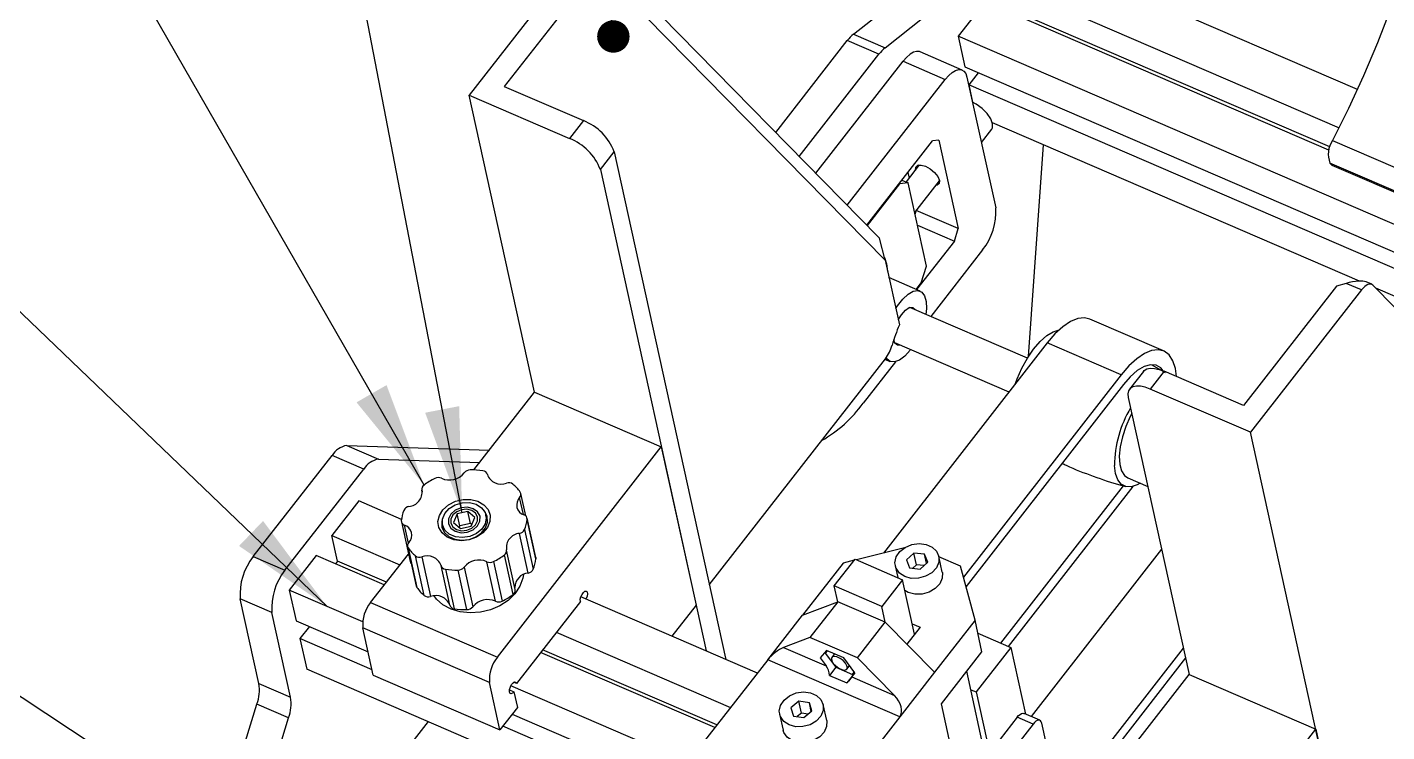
# Model space of a CAD drawing. Header units: millimetres. Extents: x 2 to 418, y 2 to 295.
# Drawn here: x 312.61 to 355.25, y 115.06 to 137.14 of the extents above; entities that cross this region are included whole.
import ezdxf

# ---------------------------------------------------------------- set-up
doc = ezdxf.new("R2010")
doc.units = ezdxf.units.MM
doc.dimstyles.new('SLDDIMSTYLE0', dxfattribs={"dimtxt": 0.18, "dimasz": 1.016, "dimexe": 0, "dimexo": 0.0625, "dimgap": 0, "dimtad": 0, "dimtih": 1, "dimtoh": 1, "dimdec": 0, "dimrnd": 1e-09, "dimzin": 0, "dimdsep": 46, "dimtxsty": 'Standard', "dimblk1": 'DOT', "dimblk2": 'DOT', "dimsah": 1, "dimcen": 0.09, "dimadec": 0, "dimazin": 0, "dimtfac": 1.016, "dimtdec": 0, "dimtofl": 0, "dimtmove": 0, "dimatfit": 3, "dimldrblk": 'DOT', "dimfxl": 1, "dimfrac": 2, "dimtolj": 1, "dimtzin": 0, "dimarcsym": 0})
doc.dimstyles.new('SLDDIMSTYLE1', dxfattribs={"dimtxt": 0.18, "dimasz": 3.302, "dimexe": 0, "dimexo": 0.0625, "dimgap": 0, "dimtad": 0, "dimtih": 1, "dimtoh": 1, "dimdec": 0, "dimrnd": 1e-09, "dimzin": 0, "dimdsep": 46, "dimtxsty": 'Standard', "dimsah": 1, "dimcen": 0.09, "dimadec": 0, "dimazin": 0, "dimtfac": 3.302, "dimtdec": 0, "dimtofl": 0, "dimtmove": 0, "dimatfit": 3, "dimfxl": 1, "dimfrac": 2, "dimtolj": 1, "dimtzin": 0, "dimarcsym": 0})

# ---------------------------------------------------------------- blocks, each defined once
blk = doc.blocks.new('_Dot')
at = {"color": 0, "linetype": 'ByBlock', "lineweight": -2}
blk.add_line((-0.5, 0), (-1, 0), dxfattribs=at)
at = {"color": 0, "linetype": 'ByBlock', "const_width": 0.5}
blk.add_lwpolyline([(-0.25, 0, 1), (0.25, 0, 1)], format="xyb", close=True, dxfattribs=at)

msp = doc.modelspace()

# ---------------------------------------------------------------- linework, layer by layer
at = {"color": 7, "linetype": 'Continuous', "lineweight": 25}
for p, q in [((338.524258, 136.927267), (343.449019, 140.844289)), ((339.517522, 136.498901), (344.442283, 140.415924)), ((329.954671, 139.474412), (326.477576, 135.014023)), ((339.296858, 130.577026), (330.477481, 139.555394)), ((354.326212, 135.19349), (343.983916, 139.653817)), ((330.491234, 139.027699), (327.575211, 135.28705)), ((330.491234, 139.027699), (339.518034, 129.83817)), ((343.140215, 138.571524), (353.751714, 133.995098)), ((342.650323, 137.943096), (341.806622, 136.860803)), ((353.43488, 133.292035), (342.650323, 137.943096)), ((353.46225, 133.389737), (343.317468, 137.764882)), ((338.524258, 136.927267), (339.517522, 136.498901)), ((371.243029, 124.165751), (341.806622, 136.860803)), ((341.806622, 136.860803), (342.017961, 135.899035)), ((336.085266, 133.846517), (338.329866, 136.72587)), ((339.32313, 136.297504), (338.329866, 136.72587)), ((336.825226, 133.093215), (339.32313, 136.297504)), ((337.342774, 132.566337), (340.078475, 136.075672)), ((340.078475, 136.075672), (341.402828, 135.504517)), ((341.935189, 135.802269), (340.610836, 136.373423)), ((342.017961, 135.899035), (370.533269, 123.601226)), ((342.083499, 135.582276), (342.983396, 131.487012)), ((342.435601, 135.71892), (342.140675, 135.340591)), ((327.575211, 135.28705), (330.058372, 134.216136)), ((338.32939, 131.561937), (341.402828, 135.504517)), ((342.140675, 135.340591), (342.261669, 134.789974)), ((369.47692, 123.551277), (342.140675, 135.340591)), ((326.477576, 135.014023), (329.622914, 133.657531)), ((328.522798, 125.706606), (326.477576, 135.014023)), ((330.058372, 134.216136), (329.622914, 133.657531)), ((342.534056, 133.531876), (342.858803, 133.948457)), ((354.387141, 129.188431), (342.88068, 134.150828)), ((338.941284, 130.93901), (340.999685, 133.57951)), ((341.203886, 133.602837), (340.999685, 133.57951)), ((341.203886, 133.602837), (341.812, 130.835432)), ((344.008894, 126.820208), (344.477954, 133.46197)), ((353.548427, 133.596058), (361.825632, 130.026344)), ((330.586982, 132.680067), (331.022441, 133.238669)), ((331.022441, 133.238669), (334.509077, 117.371649)), ((330.586982, 132.680067), (333.900965, 117.598757)), ((340.589224, 132.826228), (340.17502, 132.294891)), ((361.743389, 129.316297), (353.466185, 132.886011)), ((353.466185, 132.886011), (353.532042, 132.81278)), ((361.809247, 129.243067), (353.532042, 132.81278)), ((339.970004, 132.234782), (338.951656, 130.928453)), ((339.970004, 132.234782), (339.956083, 132.240786)), ((340.242273, 132.265885), (339.970004, 132.234782)), ((340.042734, 132.351941), (340.242273, 132.265885)), ((340.227757, 132.589288), (340.266627, 132.412403)), ((340.814935, 129.659808), (340.242273, 132.265885)), ((340.445568, 131.340733), (341.220164, 132.334379)), ((340.481556, 131.3869), (340.454583, 131.299709)), ((341.812, 130.835432), (340.494575, 131.403599)), ((340.534026, 130.938175), (341.689606, 130.439807)), ((339.518034, 129.83817), (339.335917, 130.528631)), ((341.689606, 130.439807), (341.812, 130.835432)), ((341.689606, 130.439807), (340.505494, 128.920838)), ((342.575422, 130.168265), (340.945641, 128.077596)), ((339.518034, 129.83817), (339.96299, 127.813255)), ((339.565152, 129.726938), (339.594277, 129.491198)), ((340.651745, 129.13231), (340.814935, 129.659808)), ((340.616923, 128.872784), (339.637335, 129.295251)), ((340.491574, 128.926843), (340.651745, 129.13231)), ((353.667407, 129.032501), (350.751384, 125.291851)), ((354.455197, 128.90806), (350.978102, 124.44767)), ((353.971301, 129.11675), (353.667407, 129.032501)), ((354.455197, 128.90806), (353.971301, 129.11675)), ((354.774613, 129.086709), (354.601506, 129.161365)), ((363.63184, 120.082067), (354.812463, 129.060435)), ((368.961864, 122.902784), (354.906939, 128.964258)), ((343.977443, 126.770071), (340.290777, 128.360022)), ((348.250134, 126.996548), (345.932517, 127.996068)), ((344.601617, 127.251691), (339.466179, 120.663994)), ((339.815561, 127.258126), (343.401165, 125.711761)), ((346.919234, 126.252171), (344.601617, 127.251691)), ((334.003715, 119.671458), (339.523659, 126.752396)), ((339.840726, 126.660219), (338.828299, 125.361487)), ((339.51094, 126.73608), (339.666494, 126.668995)), ((346.919234, 126.252171), (341.974791, 119.909481)), ((347.615897, 126.357082), (347.180438, 125.798477)), ((348.268223, 126.362766), (347.832764, 125.804161)), ((348.312186, 126.313298), (347.890948, 126.555021)), ((350.751384, 125.291851), (348.268223, 126.362766)), ((346.987409, 125.941925), (342.054231, 119.613686)), ((350.978102, 124.44767), (347.832764, 125.804161)), ((326.620498, 123.266352), (328.522798, 125.706606)), ((328.522798, 125.706606), (332.495856, 123.993144)), ((347.141392, 125.540639), (349.050266, 116.853716)), ((354.076687, 110.346596), (350.978102, 124.44767)), ((319.704405, 120.550989), (322.176289, 123.721902)), ((323.169553, 123.293536), (322.176289, 123.721902)), ((322.636321, 124.035403), (323.629586, 123.607038)), ((322.636321, 124.035403), (327.10645, 123.889726)), ((327.357442, 117.40163), (332.495856, 123.993144)), ((332.495856, 123.993144), (333.586641, 119.029188)), ((320.697669, 120.122623), (323.169553, 123.293536)), ((323.629586, 123.607038), (326.805398, 123.503541)), ((347.123117, 123.017559), (347.75577, 122.744715)), ((324.987767, 122.641561), (325.001698, 122.578161)), ((328.245519, 121.829963), (328.091555, 122.530627)), ((343.150337, 117.838158), (346.995084, 122.770168)), ((343.382359, 117.738094), (347.291833, 122.753134)), ((323.011311, 122.295144), (322.167609, 121.212851)), ((324.350379, 121.717643), (323.011311, 122.295144)), ((326.435477, 121.963195), (326.097365, 121.887829)), ((326.655399, 121.774851), (326.435477, 121.963195)), ((326.517286, 121.590899), (326.435477, 121.963195)), ((324.346976, 121.638104), (324.619673, 120.397115)), ((325.6336, 121.54925), (325.681564, 121.330973)), ((326.097365, 121.887829), (325.979176, 121.624118)), ((325.979176, 121.624118), (326.199099, 121.435774)), ((326.179174, 121.515533), (326.097365, 121.887829)), ((326.179174, 121.515533), (326.158869, 121.470226)), ((326.517286, 121.590899), (326.179174, 121.515533)), ((326.199099, 121.435774), (326.53721, 121.511139)), ((326.557516, 121.556445), (326.517286, 121.590899)), ((326.53721, 121.511139), (326.655399, 121.774851)), ((327.04894, 121.631443), (327.000976, 121.849719)), ((328.560296, 120.519875), (328.2876, 121.760864)), ((328.562175, 120.479003), (328.289479, 121.719992)), ((322.167609, 121.212851), (324.302086, 120.292314)), ((322.344862, 120.406208), (322.167609, 121.212851)), ((328.322843, 120.036378), (328.050147, 121.277367)), ((328.208904, 121.398733), (328.4816, 120.157744)), ((324.543021, 120.868342), (324.815717, 119.627353)), ((324.562924, 120.823687), (324.83562, 119.582698)), ((327.919505, 119.516418), (327.646809, 120.757406)), ((340.120624, 120.826781), (338.615926, 120.452503)), ((340.418951, 120.663568), (340.183258, 120.44697)), ((340.752815, 120.629872), (340.418951, 120.663568)), ((340.50076, 120.291272), (340.418951, 120.663568)), ((348.186596, 120.784111), (344.098041, 115.539346)), ((319.704405, 120.550989), (320.697669, 120.122623)), ((321.677718, 120.584422), (320.834017, 119.502129)), ((323.812195, 119.663885), (321.677718, 120.584422)), ((322.344862, 120.406208), (322.280976, 120.324256)), ((323.876082, 119.745838), (322.344862, 120.406208)), ((323.384384, 119.115092), (324.567801, 120.633171)), ((325.061086, 119.335048), (324.78839, 120.576037)), ((324.987072, 120.540641), (325.259768, 119.299653)), ((325.863713, 119.032308), (325.591016, 120.273297)), ((327.301749, 119.151546), (327.029052, 120.392535)), ((327.238073, 120.39836), (327.510769, 119.157371)), ((327.850186, 119.364049), (327.57749, 120.605038)), ((338.197645, 120.34846), (336.923929, 118.714546)), ((337.921046, 119.632578), (338.574234, 120.470483)), ((338.546817, 120.435312), (338.197645, 120.34846)), ((338.574234, 120.470483), (340.064131, 119.827934)), ((339.833433, 120.263039), (339.914902, 119.892292)), ((340.183258, 120.44697), (340.281429, 120.196676)), ((340.50076, 120.291272), (340.386305, 120.18609)), ((340.729747, 120.26816), (340.50076, 120.291272)), ((340.615293, 120.162978), (340.850985, 120.379576)), ((340.850985, 120.379576), (340.752815, 120.629872)), ((340.815068, 120.346568), (340.752815, 120.629872)), ((341.309888, 120.067113), (341.20081, 120.563507)), ((341.882813, 120.251962), (341.205038, 120.544266)), ((342.336248, 118.563603), (341.882813, 120.251962)), ((325.727859, 120.160168), (326.000555, 118.919179)), ((326.399988, 118.890208), (326.127292, 120.131197)), ((326.314978, 120.220788), (326.587675, 118.979799)), ((340.064131, 119.827934), (339.410943, 118.99003)), ((340.440008, 118.117392), (340.064131, 119.827934)), ((340.281429, 120.196676), (340.615293, 120.162978)), ((323.134396, 118.510043), (320.834017, 119.502129)), ((320.834017, 119.502129), (321.045356, 118.540363)), ((339.410943, 118.99003), (337.921046, 119.632578)), ((338.030124, 119.136182), (337.921046, 119.632578)), ((320.289693, 118.803876), (319.296429, 119.232242)), ((319.881185, 116.571127), (319.296429, 119.232242)), ((323.384384, 119.115092), (327.357442, 117.40163)), ((329.959843, 119.149167), (327.956733, 116.579594)), ((335.512367, 116.903807), (329.976801, 119.291134)), ((333.586641, 119.029188), (332.8312, 118.060115)), ((336.923929, 118.714546), (338.030124, 119.136182)), ((338.030124, 119.136182), (337.159207, 118.018977)), ((339.520021, 118.493634), (338.030124, 119.136182)), ((339.520021, 118.493634), (339.410943, 118.99003)), ((320.87445, 116.142761), (320.289693, 118.803876)), ((321.045356, 118.540363), (323.306284, 117.565292)), ((335.835282, 117.318038), (336.923929, 118.714546)), ((342.336248, 118.563603), (341.062531, 116.929689)), ((342.554405, 117.570811), (342.336248, 118.563603)), ((321.462996, 118.360247), (321.16807, 117.981918)), ((327.112657, 116.610381), (323.139599, 118.323843)), ((323.466834, 116.834658), (323.139599, 118.323843)), ((329.203233, 118.178594), (334.668666, 115.821514)), ((338.649104, 117.376429), (339.520021, 118.493634)), ((339.520021, 118.493634), (341.062531, 116.929689)), ((340.611343, 118.337179), (340.19769, 117.806548)), ((340.368718, 118.441816), (340.611343, 118.337179)), ((342.42712, 118.15006), (343.458342, 117.705325)), ((321.16807, 117.981918), (321.379409, 117.020151)), ((323.428997, 117.006847), (321.16807, 117.981918)), ((337.159207, 118.018977), (336.32956, 117.70275)), ((336.32956, 117.70275), (337.66635, 117.126232)), ((338.649104, 117.376429), (337.159207, 118.018977)), ((343.458342, 117.705325), (342.369695, 116.308817)), ((343.458342, 117.705325), (343.917154, 115.617358)), ((348.867571, 117.68512), (346.101893, 114.137332)), ((334.178775, 115.193085), (328.713342, 117.550165)), ((334.242661, 115.275039), (328.777228, 117.632119)), ((335.835282, 117.318038), (333.625329, 114.48313)), ((334.509077, 117.371649), (334.516892, 117.333127)), ((339.973884, 115.533181), (335.835282, 117.318038)), ((337.676756, 117.610415), (337.48208, 117.374209)), ((337.48208, 117.374209), (337.66635, 117.126232)), ((337.641391, 117.529424), (337.69754, 117.601451)), ((337.699911, 117.600429), (337.641391, 117.529424)), ((337.641391, 117.529424), (337.973077, 117.083065)), ((338.221544, 117.375464), (337.676756, 117.610415)), ((337.920904, 117.491281), (337.844699, 117.393527)), ((338.571657, 116.904307), (338.221544, 117.375464)), ((339.805986, 116.20347), (338.649104, 117.376429)), ((341.280688, 115.936898), (342.554405, 117.570811)), ((348.935745, 117.374873), (346.376973, 114.092501)), ((351.234262, 104.144636), (321.379409, 117.020151)), ((323.466834, 116.834658), (327.439893, 115.121195)), ((337.972806, 117.083429), (337.775108, 116.829824)), ((337.775108, 116.829824), (338.319897, 116.594873)), ((337.973077, 117.083065), (338.489192, 116.860479)), ((338.317903, 117.02464), (338.394109, 117.122395)), ((338.566513, 116.91123), (338.319897, 116.594873)), ((338.394109, 117.122395), (338.401196, 117.133702)), ((338.469196, 116.779988), (338.571657, 116.904307)), ((338.489192, 116.860479), (338.549684, 116.933876)), ((341.062531, 116.929689), (339.973884, 115.533181)), ((342.761356, 113.844476), (342.077077, 116.9585)), ((347.147966, 114.413462), (349.050266, 116.853716)), ((349.050266, 116.853716), (353.023324, 115.140253)), ((319.881185, 116.571127), (320.87445, 116.142761)), ((327.439893, 115.121195), (327.112657, 116.610381)), ((333.417546, 114.075224), (327.783103, 116.505193)), ((327.956733, 116.579594), (327.874713, 116.614966)), ((338.469196, 116.779988), (339.805986, 116.20347)), ((327.738898, 116.3746), (327.875138, 116.315843)), ((327.875138, 116.315843), (327.984216, 115.819447)), ((336.811897, 116.018603), (336.562909, 115.811302)), ((337.140916, 115.970206), (336.811897, 116.018603)), ((336.893706, 115.646307), (336.811897, 116.018603)), ((337.220946, 115.714508), (337.140916, 115.970206)), ((337.200791, 115.697727), (337.140916, 115.970206)), ((342.204151, 116.380212), (342.369695, 116.308817)), ((342.369695, 116.308817), (342.806043, 114.323079)), ((318.425255, 111.42537), (319.818169, 115.927857)), ((320.811434, 115.499492), (319.818169, 115.927857)), ((327.984216, 115.819447), (327.439893, 115.121195)), ((327.825756, 115.616177), (333.494954, 113.171219)), ((336.208239, 115.61267), (336.317318, 115.116274)), ((336.562909, 115.811302), (336.642939, 115.555604)), ((336.642939, 115.555604), (336.971958, 115.507206)), ((336.893706, 115.646307), (336.763469, 115.537874)), ((337.102195, 115.615639), (336.893706, 115.646307)), ((336.971958, 115.507206), (337.220946, 115.714508)), ((337.684694, 115.416744), (337.575616, 115.913139)), ((341.607923, 114.447711), (341.280688, 115.936898)), ((344.369684, 115.422195), (343.873051, 115.636377)), ((319.771094, 112.136676), (320.811434, 115.499492)), ((325.184572, 115.379097), (323.440921, 113.142356)), ((333.617667, 112.612775), (327.53083, 115.237848)), ((339.973884, 115.533181), (337.763931, 112.698273)), ((343.66012, 115.517293), (342.946763, 114.602264)), ((344.156752, 115.30311), (343.443395, 114.388081)), ((344.156752, 115.30311), (343.66012, 115.517293)), ((344.565183, 114.714316), (344.429011, 115.334185)), ((347.88491, 108.548739), (353.023324, 115.140253)), ((353.023324, 115.140253), (354.076687, 110.346596))]:
    msp.add_line(p, q, dxfattribs=at)
at = {"color": 8, "linetype": 'Continuous', "lineweight": 25}
for p, q in [((324.990338, 122.631834), (325.001125, 122.582743)), ((328.174987, 121.868687), (328.056155, 122.40947)), ((324.438388, 121.539329), (324.563576, 120.969624))]:
    msp.add_line(p, q, dxfattribs=at)
at = {"color": 7, "linetype": 'Continuous', "lineweight": 25, "flags": 128}
for points in [[(357.305333, 147.623237), (357.302346, 146.750639), (357.255372, 145.839158), (357.164639, 144.893207), (357.030588, 143.917367), (356.853866, 142.916365), (356.635328, 141.895043), (356.376036, 140.858354), (356.077243, 139.811314), (355.740394, 138.758991), (355.367124, 137.706486), (354.959239, 136.658895), (354.518716, 135.621289), (354.047684, 134.598692), (353.548427, 133.596058)], [(340.610836, 136.373423), (340.59166, 136.380482), (340.503306, 136.387673), (340.403864, 136.359029), (340.297158, 136.295649), (340.187288, 136.199972), (340.078475, 136.075672)], [(341.402828, 135.504517), (341.511641, 135.628817), (341.621511, 135.724495), (341.728217, 135.787875), (341.827659, 135.816519), (341.916013, 135.809327), (341.989887, 135.766578), (342.04644, 135.689911), (342.083499, 135.582276)], [(342.858803, 133.948457), (342.883268, 133.993795), (342.888222, 134.118788), (342.830162, 134.27196), (342.715381, 134.436715), (342.556316, 134.595193), (342.370204, 134.730226), (342.257114, 134.79219)], [(340.471369, 132.675045), (340.478166, 132.759976), (340.539001, 132.815739), (340.646541, 132.824152), (340.784409, 132.783934), (340.93162, 132.701205), (341.065759, 132.588564), (341.166408, 132.463157), (341.218242, 132.344075)], [(341.218242, 132.344075), (341.213368, 132.249449), (341.152531, 132.193684), (341.102308, 132.183195)], [(339.49342, 129.93149), (339.497334, 129.923912), (339.565152, 129.726938)], [(339.849318, 128.330553), (339.904177, 128.414354), (340.068334, 128.622399), (340.237101, 128.77694), (340.399876, 128.868269), (340.546428, 128.890644), (340.66755, 128.842661), (340.755632, 128.727336), (340.805139, 128.551912), (340.812961, 128.327415), (340.792471, 128.143655)], [(354.812463, 129.060435), (354.780334, 129.084049), (354.742707, 129.095275), (354.700433, 129.093859), (354.654466, 129.079835), (354.605846, 129.053518), (354.55567, 129.015503), (354.505073, 128.966647), (354.455197, 128.90806)], [(339.928813, 127.968792), (340.029208, 128.134268), (340.15264, 128.274718), (340.274753, 128.354398), (340.380819, 128.363699), (340.458045, 128.301498), (340.467856, 128.283651)], [(345.932517, 127.996068), (345.76582, 128.034804), (345.556077, 128.010843), (345.327689, 127.916682), (345.087597, 127.755181), (344.843098, 127.531251), (344.601617, 127.251691)], [(343.591058, 125.955354), (343.655188, 126.126571), (343.80572, 126.461591), (343.980852, 126.775593), (344.173854, 127.056508), (344.37731, 127.293543), (344.583399, 127.477587), (344.784202, 127.601567), (344.972003, 127.66072), (344.977325, 127.661457)], [(339.992642, 127.181757), (339.902596, 127.178078), (339.825372, 127.24028), (339.788835, 127.34799)], [(340.317257, 127.04176), (340.298397, 127.017461), (340.130611, 126.834726), (339.963522, 126.710814), (339.80763, 126.653511), (339.672729, 126.666416), (339.567295, 126.748719), (339.54536, 126.781308)], [(348.656562, 126.195285), (348.620914, 126.446569), (348.541048, 126.689418), (348.422262, 126.871848), (348.268165, 126.988317), (348.083438, 127.035284), (347.873694, 127.011323), (347.645306, 126.917162), (347.405215, 126.755662), (347.160715, 126.531731), (346.919234, 126.252171)], [(348.238276, 126.37531), (348.161527, 126.466046), (348.01378, 126.551545), (347.837069, 126.565927), (347.638186, 126.508638), (347.424773, 126.381879), (347.205032, 126.190524), (346.987409, 125.941925)], [(347.615897, 126.357082), (347.640595, 126.383809), (347.722871, 126.433443), (347.831345, 126.456516), (347.961847, 126.452139), (348.109362, 126.420484), (348.268223, 126.362766)], [(347.832764, 125.804161), (347.673904, 125.861882), (347.526388, 125.893537), (347.395886, 125.897912), (347.287412, 125.874841), (347.205136, 125.825207), (347.15222, 125.750919), (347.130696, 125.654831), (347.141392, 125.540639)], [(347.252499, 125.035009), (347.205533, 124.943984), (347.066071, 124.627408), (346.958901, 124.304254), (346.889038, 123.989633), (346.859747, 123.698257), (346.872399, 123.443751), (346.926401, 123.238014), (347.019229, 123.090666), (347.123117, 123.017559)], [(347.511381, 122.850114), (347.418391, 122.799823), (347.23059, 122.74067), (347.063008, 122.748618), (346.922087, 122.823362), (346.813239, 122.962028), (346.740652, 123.159291), (346.707111, 123.407566)], [(326.47552, 121.078195), (326.230658, 121.048594), (325.993493, 121.076827), (325.7851, 121.160387), (325.623993, 121.291848), (325.524489, 121.459528), (325.495428, 121.64853), (325.539393, 121.84206), (325.652478, 122.022921), (325.824634, 122.175044), (326.040565, 122.284911), (326.281082, 122.34276), (326.524818, 122.343451), (326.750113, 122.286923), (326.936951, 122.178199), (327.068728, 122.026938), (327.133736, 121.846583), (327.1262, 121.653156), (327.046788, 121.463846), (326.902557, 121.295474), (326.706322, 121.163), (326.47552, 121.078195)], [(325.634057, 121.547191), (325.632538, 121.726688), (325.705223, 121.903238), (325.844235, 122.057709), (326.034508, 122.173359), (326.255425, 122.237658), (326.483047, 122.243638), (326.692705, 122.19065), (326.861681, 122.084437), (326.971664, 121.936509), (327.010735, 121.762894), (326.97466, 121.582409), (326.867349, 121.41461), (326.70043, 121.277682), (326.491992, 121.186463), (326.264622, 121.150837), (326.042958, 121.174667), (325.851024, 121.255367), (325.709615, 121.384196), (325.634057, 121.547191)], [(326.414514, 121.317728), (326.596846, 121.392421), (326.736617, 121.513863), (326.812549, 121.663563), (326.813082, 121.818732), (326.738134, 121.955746), (326.599118, 122.053748), (326.417194, 122.097816), (326.220061, 122.08124), (326.03773, 122.006548), (325.897959, 121.885106), (325.822027, 121.735406), (325.821494, 121.580237), (325.896441, 121.443222), (326.035459, 121.345221), (326.217381, 121.301154), (326.414514, 121.317728)], [(326.399263, 121.377611), (326.552994, 121.440588), (326.67084, 121.54298), (326.734861, 121.669198), (326.73531, 121.800026), (326.672119, 121.915548), (326.554909, 121.998177), (326.401523, 122.035332), (326.235312, 122.021358), (326.081582, 121.958381), (325.963736, 121.855989), (325.899715, 121.729771), (325.899266, 121.598942), (325.962456, 121.48342), (326.079667, 121.400792), (326.233053, 121.363637), (326.399263, 121.377611)], [(326.47009, 121.090999), (326.682577, 121.170489), (326.860643, 121.295687), (326.986855, 121.454337), (327.04886, 121.63091), (327.040588, 121.808123), (326.96285, 121.968626), (326.930058, 122.007782)], [(325.631719, 121.722483), (325.612985, 121.643959), (325.621257, 121.466747), (325.698996, 121.306243), (325.838592, 121.178159), (326.02638, 121.095031), (326.24398, 121.064998), (326.47009, 121.090999)], [(340.993392, 120.850958), (341.131248, 120.719662), (341.202554, 120.555165), (341.199583, 120.37529), (341.122656, 120.199533), (340.980111, 120.046937), (340.787393, 119.93404), (340.565387, 119.873075), (340.338151, 119.870649), (340.130309, 119.927024), (339.964384, 120.036093), (339.858357, 120.186034), (339.823718, 120.3606), (339.864219, 120.540875), (339.975472, 120.707322), (340.145422, 120.841904), (340.355651, 120.930038), (340.583378, 120.962172), (340.803925, 120.934824), (340.993392, 120.850958)], [(328.560296, 120.519875), (328.562903, 120.500763), (328.562175, 120.479003)], [(328.17976, 119.991125), (328.159557, 119.872322), (328.06649, 119.622286), (327.909484, 119.388138), (327.69588, 119.180829), (327.435665, 119.01005), (327.141008, 118.883789), (326.825686, 118.807949), (326.504443, 118.786074), (326.1923, 118.81919), (325.903854, 118.905746), (325.65259, 119.041697), (325.450258, 119.220685), (325.373073, 119.319971)], [(341.309888, 120.067113), (341.311632, 120.058769), (341.308661, 119.878896), (341.231735, 119.703138), (341.089189, 119.550541), (340.896471, 119.437644), (340.674466, 119.37668), (340.447229, 119.374253), (340.239388, 119.430629), (340.139171, 119.48644)], [(329.959843, 119.149167), (329.958353, 119.213339), (329.976807, 119.291153), (330.011872, 119.368544), (330.057209, 119.431526), (330.104624, 119.468717), (330.145547, 119.473391), (330.172583, 119.444707), (330.180845, 119.387848), (330.16884, 119.31309), (330.138737, 119.233946), (330.133473, 119.223565)], [(337.857504, 117.406002), (337.830491, 117.358221), (337.841661, 117.287736), (337.889315, 117.205275), (337.966196, 117.123394), (338.060601, 117.05456), (338.158158, 117.009249), (338.244013, 116.994361), (338.305098, 117.012163), (338.332111, 117.059945), (338.32094, 117.130431), (338.273287, 117.212892), (338.196406, 117.294771), (338.102001, 117.363607), (338.004444, 117.408917), (337.918588, 117.423804), (337.857504, 117.406002)], [(337.930315, 117.501063), (337.922006, 117.492656), (337.920904, 117.491281)], [(327.875138, 116.315843), (327.827449, 116.269045), (327.783451, 116.253134), (327.751096, 116.270986), (327.736231, 116.319375), (327.741542, 116.389554), (327.766071, 116.46884), (327.805383, 116.542904), (327.852374, 116.598359), (327.89855, 116.625182), (327.935567, 116.618526), (327.956733, 116.579594)], [(336.730208, 116.2796), (336.957929, 116.3118), (337.178498, 116.284519), (337.368012, 116.200711), (337.505935, 116.069462), (337.577321, 115.904992), (337.574434, 115.725124), (337.497587, 115.549351), (337.355107, 115.396719), (337.162434, 115.28377), (336.940448, 115.222742), (336.713204, 115.220249), (336.505327, 115.276562), (336.339345, 115.385577), (336.233243, 115.535482), (336.19852, 115.71003), (336.238939, 115.890309), (336.350119, 116.056783), (336.520012, 116.19141), (336.730208, 116.2796)], [(343.66012, 115.517293), (343.703645, 115.56701), (343.747593, 115.605278), (343.790275, 115.630626), (343.83005, 115.642079), (343.865391, 115.639199), (343.873051, 115.636377)], [(337.684694, 115.416744), (337.6864, 115.408596), (337.683512, 115.228728), (337.606665, 115.052956), (337.464185, 114.900325), (337.271513, 114.787374), (337.049526, 114.726346), (336.822282, 114.723854), (336.614406, 114.780166), (336.448423, 114.889181), (336.342322, 115.039086), (336.317318, 115.116274)], [(344.429011, 115.334185), (344.41419, 115.377242), (344.391571, 115.407913), (344.362023, 115.425016), (344.326683, 115.427896), (344.286907, 115.416443), (344.244225, 115.391095), (344.200277, 115.352827), (344.156752, 115.30311)]]:
    msp.add_lwpolyline(points, dxfattribs=at)
at = {"color": 7, "linetype": 'Continuous', "lineweight": 25}
for centre, radius, start, end in [((339.28481, 135.998652), 1.200319, 129.3180812, 142.7096759), ((340.278074, 135.570286), 1.200319, 129.3180812, 142.7096759), ((329.429339, 132.631565), 1.70486, 20.8609896, 68.3482133), ((328.993894, 132.072972), 1.704844, 20.8608623, 68.3484945), ((354.171639, 133.164087), 0.758282, 145.2727523, 201.5133232), ((341.141126, 131.334466), 1.848575, 320.8860339, 4.7334883), ((345.111431, 125.621651), 5.595495, 156.9413652, 163.8220946), ((338.483914, 127.539104), 1.303832, 322.8875657, 344.043562), ((335.499338, 127.750989), 4.097768, 299.6342805, 324.3295067), ((350.308254, 123.37374), 3.601302, 149.2576579, 179.4618209), ((322.748163, 123.377011), 0.667824, 99.6408481, 148.9062904), ((323.741427, 122.948645), 0.667824, 99.6408481, 148.9062904), ((326.505689, 123.029723), 0.238054, 89.6160142, 141.4182566), ((326.534881, 120.880215), 2.387717, 81.0409532, 90.6622323), ((326.894007, 123.084099), 0.155223, 15.5352454, 85.3031758), ((325.136538, 122.666423), 0.150236, 121.927597, 193.3106764), ((326.435887, 120.91164), 2.333262, 116.4530364, 126.2232369), ((325.507084, 122.785671), 0.241716, 65.9675187, 117.2248829), ((325.851762, 123.552976), 0.599451, 245.7465941, 321.300951), ((327.475459, 123.285512), 0.460528, 200.3087131, 291.9367376), ((327.71278, 122.64942), 0.218868, 52.4450933, 107.3522634), ((326.931538, 121.763757), 1.399439, 35.4430208, 49.1878648), ((324.548168, 122.567023), 0.446895, 274.6542077, 8.3388073), ((328.296458, 122.177923), 0.333705, 136.0631957, 252.5137442), ((327.961731, 122.501925), 0.132151, 315.6036492, 33.7180916), ((325.688587, 121.512748), 1.353734, 158.8932879, 172.9466603), ((324.619286, 121.911489), 0.212984, 99.4192566, 155.3747646), ((324.479545, 121.667809), 0.134912, 175.2516607, 252.2375626), ((324.338119, 121.221045), 0.333704, 316.0631037, 72.514043), ((328.155032, 121.73116), 0.13491, 355.2515977, 72.2384219), ((326.945887, 121.886247), 1.353839, 338.8938306, 352.9461141), ((328.086408, 120.831946), 0.446895, 94.6542012, 188.3386999), ((328.015291, 121.487478), 0.212982, 279.4190016, 335.375019), ((324.672846, 120.897044), 0.132152, 135.6038339, 213.7174179), ((325.703064, 121.635237), 1.399476, 215.4432129, 229.1876953), ((327.498041, 120.732545), 0.150233, 301.9269247, 13.3113434), ((321.138698, 119.384787), 1.848574, 140.885981, 184.7334559), ((324.744282, 120.425638), 0.127832, 192.8929089, 229.7886514), ((324.921794, 120.749545), 0.218864, 232.4445322, 287.3527963), ((325.159116, 120.113454), 0.46053, 20.3090082, 111.9364628), ((325.74057, 120.314871), 0.155225, 195.5355083, 265.3028709), ((326.782814, 119.845993), 0.599451, 65.7466468, 141.3008994), ((327.127492, 120.613291), 0.24171, 245.966961, 297.2256094), ((326.198715, 122.487285), 2.333211, 296.4529296, 306.2233423), ((327.218585, 120.645258), 1.353838, 338.8938278, 352.9461204), ((322.131963, 118.956421), 1.848574, 140.885981, 184.7334559), ((326.099697, 122.518772), 2.387734, 261.0409436, 270.6621659), ((326.128889, 120.369241), 0.238049, 269.615439, 321.4188359), ((328.367162, 119.576914), 0.461597, 95.5096064, 179.6394428), ((328.287988, 120.246489), 0.212982, 279.419003, 335.3750179), ((324.935059, 119.65378), 0.122233, 192.4860938, 215.5585779), ((325.975757, 120.394244), 1.399471, 215.4431646, 229.1876982), ((327.769188, 119.492852), 0.152153, 302.1638103, 8.910043), ((324.244963, 118.41537), 1.109147, 140.8860343, 184.7334439), ((325.19449, 119.508555), 0.218864, 232.4445126, 287.3528724), ((325.431812, 118.872466), 0.46053, 20.3089998, 111.9364508), ((326.013266, 119.073883), 0.155225, 195.5355595, 265.3028197), ((326.401586, 119.128251), 0.238049, 269.6153905, 321.4188679), ((327.055511, 118.605004), 0.599452, 65.746657, 141.3008935), ((327.400188, 119.372302), 0.241709, 245.9669419, 297.2256067), ((326.471411, 121.246296), 2.333211, 296.4529293, 306.2233437), ((326.372393, 121.27778), 2.387731, 261.0409488, 270.6621865), ((328.218021, 116.701908), 1.109147, 140.8860343, 184.7334439), ((318.555939, 116.376229), 1.339501, 340.4438458, 8.3662398), ((319.549203, 115.947864), 1.339501, 340.4438458, 8.3662398)]:
    msp.add_arc(centre, radius, start, end, dxfattribs=at)
for centre, major_axis, ratio, start_param, end_param in [((339.518033, 129.83817), (-0.270186, 0.763593), 0.151582324, 5.785338965, 5.968925882), ((353.874829, 128.821339), (0.791511, 0.280064), 0.301135995, 0.314259425, 1.343148803), ((336.111831, 117.423448), (0.343305, 0.283322), 0.274011448, 0.681447199, 2.252243526), ((337.448621, 116.84693), (-0.103018, 0.426209), 0.731338384, 4.497893432, 5.238858134), ((338.251467, 116.500686), (0.25701, 0.32477), 0.012045098, 0.545140631, 1.286105333), ((339.588257, 115.924168), (-0.351596, 0.426033), 0.631990682, 3.281132905, 4.851929231)]:
    msp.add_ellipse(centre, major_axis=major_axis, ratio=ratio, start_param=start_param, end_param=end_param, dxfattribs=at)
msp.add_open_spline([(345.065643, 123.4767), (345.107677, 123.456097), (345.425043, 123.300532), (346.042174, 123.070383), (346.668739, 122.850021), (347.013892, 122.76519), (347.064826, 122.752671)], degree=3, knots=[0, 0, 0, 0, 0.065919511, 0.497714679, 0.92587726, 1, 1, 1, 1], dxfattribs=at)

# ---------------------------------------------------------------- leaders
at = {"color": 7, "linetype": 'Continuous', "lineweight": 0}
for points, dimstyle in [([(330.994389, 136.85329), (328.339619, 160.884057)], 'SLDDIMSTYLE0'), ([(326.251282, 121.922138), (320.556502, 151.474498)], 'SLDDIMSTYLE1'), ([(325.057086, 122.79393), (313.761806, 142.442579)], 'SLDDIMSTYLE1'), ([(322.016827, 118.992018), (306.55416, 133.817565)], 'SLDDIMSTYLE1'), ([(326.203395, 107.059552), (298.933486, 125.033028)], 'SLDDIMSTYLE1'), ([(316.803274, 105.156312), (291.054527, 116.19948)], 'SLDDIMSTYLE0')]:
    msp.add_leader(points, dimstyle=dimstyle, dxfattribs=at)

doc.saveas('drawing.dxf')
